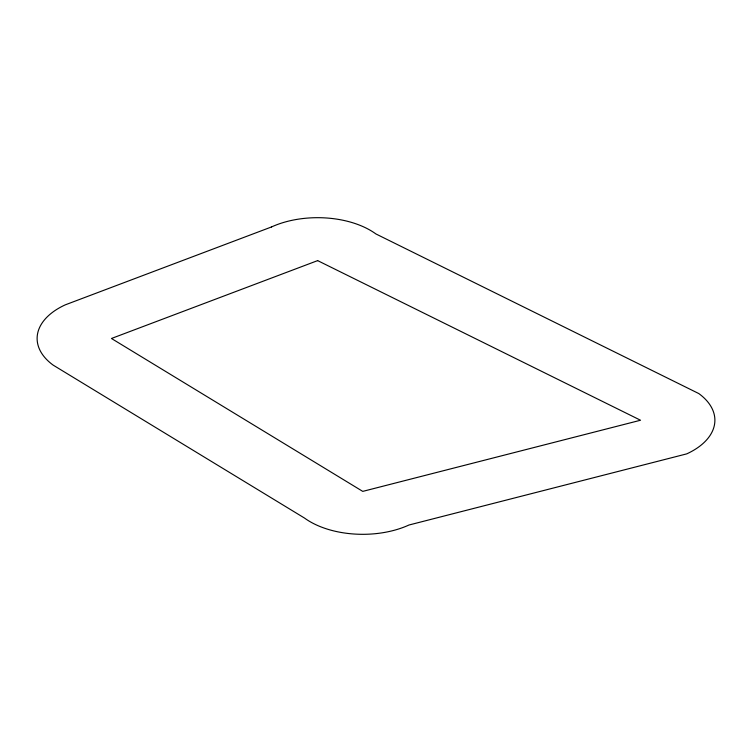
<?xml version="1.0" encoding="UTF-8"?>
<svg xmlns="http://www.w3.org/2000/svg" width="752" height="752" viewBox="0 0 752 752"><rect width="100%" height="100%" fill="white"/><g stroke="black" fill="none" stroke-linecap="round" stroke-linejoin="round"><path stroke-width="1.13" d="M271.444 226.982L65.264 304.851A74.345 42.93 0 0 0 53.204 365.152L304.504 518.062A74.345 42.93 0 0 0 408.956 525.018L686.736 453.87A74.345 42.93 0 0 0 698.796 393.559L375.897 233.938A74.345 42.93 0 0 0 271.444 226.982M317.645 260.615L111.456 338.485L362.755 491.385L640.544 420.236L317.645 260.615"/></g></svg>
